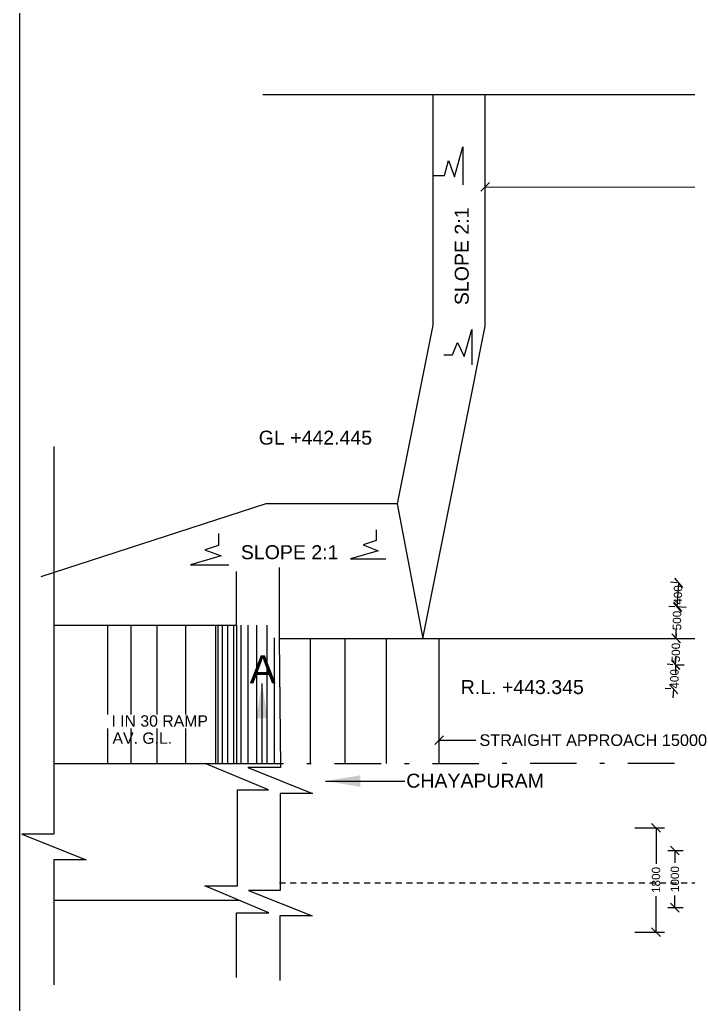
# Model space of a CAD drawing. Header units: inches. Extents: x 214 to 450, y 289 to 479.
# Drawn here: x 214.22 to 228.59, y 309.9 to 331.06 of the extents above; entities that cross this region are included whole.
import ezdxf

# ---------------------------------------------------------------- set-up
doc = ezdxf.new("R2010")
doc.units = ezdxf.units.IN
doc.header["$MEASUREMENT"] = 0
doc.linetypes.add('DASHDOT', pattern=[1, 0.5, -0.25, 0, -0.25])
doc.linetypes.add('HIDDEN', pattern=[9.525, 6.35, -3.175])
for name, color, linetype in [('DIMENSION', 255, 'Continuous'), ('DRAWING', 2, 'Continuous'), ('TEXT', 255, 'Continuous')]:
    doc.layers.add(name, color=color, linetype=linetype)
doc.styles.get("Standard").update_dxf_attribs({"font": 'arial.ttf'})
doc.dimstyles.get("Standard").update_dxf_attribs({"dimtxt": 0.18, "dimasz": 0.1875, "dimexe": 0.18, "dimexo": 0.0625, "dimgap": 0.09, "dimtad": 0, "dimtih": 1, "dimtoh": 1, "dimdec": 4, "dimzin": 0, "dimdsep": 46, "dimtxsty": 'Standard', "dimcen": 0.09, "dimadec": 0, "dimazin": 0, "dimtfac": 1, "dimtdec": 4, "dimtofl": 0, "dimtmove": 0, "dimatfit": 3, "dimfxl": 1, "dimtolj": 1, "dimtzin": 0, "dimarcsym": 0})

# ---------------------------------------------------------------- blocks, each defined once
blk = doc.blocks.new('_Oblique')
at = {"color": 0, "linetype": 'ByBlock', "lineweight": -2}
blk.add_line((-0.5, -0.5), (0.5, 0.5), dxfattribs=at)
blk = doc.blocks.new('*D50')
at = {"layer": 'Defpoints', "color": 0, "ltscale": 0.02, "transparency": 16777216}
for p in [(228.273, 318.452), (228.363, 318.447), (228.237, 317.769)]:
    blk.add_point(p, dxfattribs=at)
at = {"layer": 'DIMENSION', "color": 0, "lineweight": -2, "ltscale": 0.02, "transparency": 16777216}
for p, q in [((228.335, 318.449), (228.542, 318.438)), ((228.363, 318.447), (228.362, 318.437)), ((228.299, 317.766), (228.507, 317.755)), ((228.327, 317.765), (228.332, 317.859))]:
    blk.add_line(p, q, dxfattribs=at)
at = {"layer": 'DIMENSION', "color": 0, "lineweight": -2, "ltscale": 0.02, "transparency": 16777216, "xscale": 0.1875, "yscale": 0.1875, "zscale": 0.1875}
for p, rotation in [((228.363, 318.447), 86.99053569068286), ((228.327, 317.765), 266.9905356906829)]:
    blk.add_blockref('_Oblique', p, dxfattribs=dict(at, rotation=rotation))
at = {"layer": 'DIMENSION', "color": 0, "ltscale": 0.02, "transparency": 16777216, "insert": (228.347, 318.148), "char_height": 0.18, "attachment_point": 5, "rotation": 90}
blk.add_mtext('\\A1;500', dxfattribs=at)
blk = doc.blocks.new('*D51')
at = {"layer": 'Defpoints', "color": 0, "ltscale": 0.02, "transparency": 16777216}
for p in [(228.288, 317.765), (228.327, 317.765), (228.278, 317.198)]:
    blk.add_point(p, dxfattribs=at)
at = {"layer": 'DIMENSION', "color": 0, "lineweight": -2, "ltscale": 0.02, "transparency": 16777216}
for p, q in [((228.327, 317.765), (228.33, 317.952)), ((228.35, 317.764), (228.507, 317.762)), ((228.317, 317.197), (228.314, 317.01)), ((228.341, 317.197), (228.497, 317.194))]:
    blk.add_line(p, q, dxfattribs=at)
at = {"layer": 'DIMENSION', "color": 0, "lineweight": -2, "ltscale": 0.02, "transparency": 16777216, "xscale": 0.1875, "yscale": 0.1875, "zscale": 0.1875}
for p, rotation in [((228.327, 317.765), 269.0419092691948), ((228.317, 317.197), 89.04190926919476)]:
    blk.add_blockref('_Oblique', p, dxfattribs=dict(at, rotation=rotation))
at = {"layer": 'DIMENSION', "color": 0, "ltscale": 0.02, "transparency": 16777216, "insert": (228.322, 317.46), "char_height": 0.18, "attachment_point": 5, "rotation": 90}
blk.add_mtext('\\A1;500', dxfattribs=at)
blk = doc.blocks.new('*D52')
at = {"layer": 'Defpoints', "color": 0, "ltscale": 0.02, "transparency": 16777216}
for p in [(228.314, 317.195), (228.317, 317.194), (228.277, 316.675)]:
    blk.add_point(p, dxfattribs=at)
at = {"layer": 'DIMENSION', "color": 0, "lineweight": -2, "ltscale": 0.02, "transparency": 16777216}
for p, q in [((228.314, 317.195), (228.328, 317.382)), ((228.255, 317.199), (228.134, 317.208)), ((228.215, 316.679), (228.094, 316.689)), ((228.274, 316.675), (228.259, 316.488))]:
    blk.add_line(p, q, dxfattribs=at)
at = {"layer": 'DIMENSION', "color": 0, "lineweight": -2, "ltscale": 0.02, "transparency": 16777216, "xscale": 0.1875, "yscale": 0.1875, "zscale": 0.1875}
for p, rotation in [((228.314, 317.195), 265.6107404127317), ((228.274, 316.675), 85.61074041273172)]:
    blk.add_blockref('_Oblique', p, dxfattribs=dict(at, rotation=rotation))
at = {"layer": 'DIMENSION', "color": 0, "ltscale": 0.02, "transparency": 16777216, "insert": (228.291, 316.896), "char_height": 0.18, "attachment_point": 5, "rotation": 90}
blk.add_mtext('\\A1;400', dxfattribs=at)
blk = doc.blocks.new('*D53')
at = {"layer": 'Defpoints', "color": 0, "ltscale": 0.02, "transparency": 16777216}
for p in [(228.388, 318.957), (228.402, 318.956), (228.362, 318.437)]:
    blk.add_point(p, dxfattribs=at)
at = {"layer": 'DIMENSION', "color": 0, "lineweight": -2, "ltscale": 0.02, "transparency": 16777216}
for p, q in [((228.34, 318.961), (228.209, 318.971)), ((228.348, 318.438), (228.388, 318.957)), ((228.3, 318.441), (228.169, 318.451))]:
    blk.add_line(p, q, dxfattribs=at)
at = {"layer": 'DIMENSION', "color": 0, "lineweight": -2, "ltscale": 0.02, "transparency": 16777216, "xscale": 0.1875, "yscale": 0.1875, "zscale": 0.1875}
for p, rotation in [((228.388, 318.957), 85.61074041273167), ((228.348, 318.438), 265.6107404127317)]:
    blk.add_blockref('_Oblique', p, dxfattribs=dict(at, rotation=rotation))
at = {"layer": 'DIMENSION', "color": 0, "ltscale": 0.02, "transparency": 16777216, "insert": (228.368, 318.697), "char_height": 0.18, "attachment_point": 5, "rotation": 90}
blk.add_mtext('\\A1;400', dxfattribs=at)
blk = doc.blocks.new('*D54')
at = {"layer": 'Defpoints', "color": 0, "ltscale": 0.02, "transparency": 16777216}
for p in [(227.378, 313.696), (227.378, 311.455), (227.895, 311.455)]:
    blk.add_point(p, dxfattribs=at)
at = {"layer": 'DIMENSION', "color": 0, "lineweight": -2, "ltscale": 0.02, "transparency": 16777216}
for p, q in [((227.441, 313.696), (228.075, 313.696)), ((227.895, 313.696), (227.895, 312.925)), ((227.895, 311.455), (227.895, 312.225)), ((227.441, 311.455), (228.075, 311.455))]:
    blk.add_line(p, q, dxfattribs=at)
at = {"layer": 'DIMENSION', "color": 0, "lineweight": -2, "ltscale": 0.02, "transparency": 16777216, "xscale": 0.1875, "yscale": 0.1875, "zscale": 0.1875}
for p, rotation in [((227.895, 313.696), 90), ((227.895, 311.455), 270)]:
    blk.add_blockref('_Oblique', p, dxfattribs=dict(at, rotation=rotation))
at = {"layer": 'DIMENSION', "color": 0, "ltscale": 0.02, "transparency": 16777216, "insert": (227.895, 312.575), "char_height": 0.18, "attachment_point": 5, "rotation": 90}
blk.add_mtext('\\A1;1800', dxfattribs=at)
blk = doc.blocks.new('*D49')
at = {"layer": 'Defpoints', "color": 0, "ltscale": 0.02, "transparency": 16777216}
for p in [(228.084, 313.207), (228.084, 311.98), (228.301, 311.98)]:
    blk.add_point(p, dxfattribs=at)
at = {"layer": 'DIMENSION', "color": 0, "lineweight": -2, "ltscale": 0.02, "transparency": 16777216}
for p, q in [((228.147, 313.207), (228.481, 313.207)), ((228.301, 313.207), (228.301, 312.944)), ((228.301, 311.98), (228.301, 312.244)), ((228.147, 311.98), (228.481, 311.98))]:
    blk.add_line(p, q, dxfattribs=at)
at = {"layer": 'DIMENSION', "color": 0, "lineweight": -2, "ltscale": 0.02, "transparency": 16777216, "xscale": 0.1875, "yscale": 0.1875, "zscale": 0.1875}
for p, rotation in [((228.301, 313.207), 90.00502150861927), ((228.301, 311.98), 270.0050215086193)]:
    blk.add_blockref('_Oblique', p, dxfattribs=dict(at, rotation=rotation))
at = {"layer": 'DIMENSION', "color": 0, "ltscale": 0.02, "transparency": 16777216, "insert": (228.301, 312.594), "char_height": 0.18, "attachment_point": 5, "rotation": 90}
blk.add_mtext('\\A1;1000', dxfattribs=at)
blk = doc.blocks.new('*D55')
at = {"layer": 'Defpoints', "color": 0, "ltscale": 0.02, "transparency": 16777216}
for p in [(223.234, 315.507), (233.365, 315.577), (233.365, 315.507)]:
    blk.add_point(p, dxfattribs=at)
at = {"layer": 'DIMENSION', "color": 0, "lineweight": -2, "ltscale": 0.02, "transparency": 16777216}
for p, q in [((223.234, 315.57), (223.234, 315.757)), ((233.365, 315.57), (233.365, 315.757)), ((223.234, 315.577), (224.027, 315.577)), ((233.365, 315.577), (229.066, 315.577))]:
    blk.add_line(p, q, dxfattribs=at)
at = {"layer": 'DIMENSION', "color": 0, "lineweight": -2, "ltscale": 0.02, "transparency": 16777216, "xscale": 0.1875, "yscale": 0.1875, "zscale": 0.1875, "rotation": 180}
blk.add_blockref('_Oblique', (223.234, 315.577), dxfattribs=at)
at = {"layer": 'DIMENSION', "color": 0, "lineweight": -2, "ltscale": 0.02, "transparency": 16777216, "xscale": 0.1875, "yscale": 0.1875, "zscale": 0.1875}
blk.add_blockref('_Oblique', (233.365, 315.577), dxfattribs=at)
at = {"layer": 'DIMENSION', "color": 0, "ltscale": 0.02, "transparency": 16777216, "insert": (226.546, 315.577), "char_height": 0.25, "attachment_point": 5}
blk.add_mtext('\\A1;STRAIGHT APPROACH 15000', dxfattribs=at)
blk = doc.blocks.new('*D65')
at = {"layer": 'Defpoints', "color": 0, "ltscale": 0.02, "transparency": 16777216}
for p in [(224.225, 327.464), (235.039, 327.456), (235.039, 327.456)]:
    blk.add_point(p, dxfattribs=at)
at = {"layer": 'DIMENSION', "color": 0, "lineweight": -2, "ltscale": 0.02, "transparency": 16777216}
for p, q in [((224.225, 327.526), (224.225, 327.644)), ((224.225, 327.464), (229.167, 327.46)), ((235.039, 327.456), (230.096, 327.46)), ((235.039, 327.519), (235.039, 327.636))]:
    blk.add_line(p, q, dxfattribs=at)
at = {"layer": 'DIMENSION', "color": 0, "lineweight": -2, "ltscale": 0.02, "transparency": 16777216, "xscale": 0.1875, "yscale": 0.1875, "zscale": 0.1875}
for p, rotation in [((224.225, 327.464), 179.9618781917794), ((235.039, 327.456), 359.9618781917794)]:
    blk.add_blockref('_Oblique', p, dxfattribs=dict(at, rotation=rotation))
at = {"layer": 'DIMENSION', "color": 0, "ltscale": 0.02, "transparency": 16777216, "insert": (229.632, 327.46), "char_height": 0.25, "attachment_point": 5}
blk.add_mtext('\\A1;8925', dxfattribs=at)

msp = doc.modelspace()

# ---------------------------------------------------------------- linework, layer by layer
at = {"layer": 'DRAWING', "ltscale": 0.02}
msp.add_lwpolyline([(310.47228, 289.32157), (214.2227, 289.32157), (214.2227, 356.71607), (310.47228, 356.71607)], close=True, dxfattribs=at)
for points in [[(245.16093, 329.45042), (242.04504, 329.45042), (242.04504, 328.88543), (241.5836, 330.07443), (241.5836, 329.4395), (235.03868, 329.4395), (224.21727, 329.4395), (223.10142, 329.4395), (219.44392, 329.4395)], [(223.10142, 329.4395), (223.10142, 324.49578), (222.33091, 320.65776), (219.50866, 320.65776), (214.67433, 319.08832)], [(222.88328, 317.76388), (223.41408, 320.41504), (224.22475, 324.46915), (224.22475, 329.4395)], [(223.11542, 327.71239), (223.34743, 327.71239), (223.43856, 328.03032), (223.56374, 327.68297), (223.74587, 328.32436), (223.74587, 327.5115)], [(223.33605, 323.8558), (223.52136, 323.8558), (223.62625, 324.12124), (223.76961, 323.82087), (223.94093, 324.39716), (223.94093, 323.64393)], [(214.95951, 321.88871), (214.95951, 313.55648), (214.26708, 313.55648), (215.64893, 313.00789), (214.95898, 313.00789), (214.95898, 312.13764), (214.95898, 310.32111)], [(222.33091, 320.65776), (222.88328, 317.76388)], [(221.88079, 320.09722), (221.88079, 319.86683), (221.6063, 319.77734), (221.92844, 319.64596), (221.32846, 319.47335), (222.08838, 319.47335)], [(218.49697, 320.01644), (218.49697, 319.76377), (218.20094, 319.66431), (218.54902, 319.53482), (217.89376, 319.3483), (218.71879, 319.3483)], [(214.95968, 318.0499), (218.87951, 318.0499), (218.87951, 319.20277)], [(219.79599, 319.28975), (219.79599, 317.76388), (219.82476, 314.98825), (219.12577, 314.98825), (220.51735, 314.42937), (219.81863, 314.43343), (219.81863, 312.35118), (219.13642, 312.35118), (220.50429, 311.80242), (219.81143, 311.80242), (219.81143, 310.41398)], [(216.10763, 318.05168), (216.10763, 316.13048)], [(216.60876, 318.05168), (216.60876, 316.13048)], [(217.17037, 318.05168), (217.17037, 316.13048)], [(217.78381, 318.05168), (217.78381, 316.13048)], [(218.43022, 318.05128), (218.43022, 315.07402)], [(218.48071, 318.05128), (218.48071, 315.07402)], [(218.57572, 318.05128), (218.57572, 315.07402)], [(218.68885, 318.05128), (218.68885, 315.07402)], [(218.81821, 318.05128), (218.81821, 315.07402)], [(218.8829, 318.05128), (218.8829, 315.07402)], [(218.97178, 318.05128), (218.97178, 315.07402)], [(219.12394, 318.05128), (219.12394, 315.07402)], [(219.30869, 318.05128), (219.30869, 315.07402)], [(219.53183, 318.05128), (219.53183, 315.07402)], [(219.68991, 317.7771), (219.68991, 315.07402)], [(219.79599, 317.76388), (284.05687, 317.76388)], [(220.4645, 317.76388), (220.4645, 315.07596)], [(221.21172, 317.76388), (221.21172, 315.07596)], [(222.09578, 317.76388), (222.09578, 315.07596)], [(223.2274, 317.76388), (223.2274, 315.07596)], [(216.10763, 315.82806), (216.10763, 315.07402)], [(216.60876, 315.82806), (216.60876, 315.07402)], [(217.17037, 315.82806), (217.17037, 315.07402)], [(217.78381, 315.82806), (217.78381, 315.07402)], [(214.95473, 315.07402), (218.88897, 315.07402)], [(218.88413, 310.48072), (218.88413, 311.87182), (219.57528, 311.87182), (218.20197, 312.44854), (218.90032, 312.44854), (218.90032, 314.50784), (219.5664, 314.50784), (218.20931, 315.07402)], [(214.95898, 312.13764), (218.9423, 312.13764)]]:
    msp.add_lwpolyline(points, dxfattribs=at)
at = {"layer": 'DRAWING', "linetype": 'DASHDOT', "ltscale": 2}
msp.add_lwpolyline([(218.88897, 315.07402), (284.03682, 315.15346)], dxfattribs=at)
at = {"layer": 'DRAWING', "linetype": 'HIDDEN', "ltscale": 0.02}
msp.add_lwpolyline([(219.80842, 312.5127), (284.04392, 312.5127)], dxfattribs=at)

# ---------------------------------------------------------------- texts
at = {"layer": 'TEXT'}
msp.add_text('SLOPE 2:1', height=0.3, rotation=90, dxfattribs=at).set_placement((223.87027, 324.92432))
for s, height, p in [('GL +442.445', 0.3, (219.35941, 321.92707)), ('SLOPE 2:1', 0.3, (218.97507, 319.46646)), ('A', 0.6, (219.16517, 316.80083)), ('R.L. +443.345', 0.3, (223.69927, 316.56833)), ('I IN 30 RAMP', 0.243, (216.19288, 315.86944)), ('AV. G.L.', 0.243, (216.21692, 315.50099)), ('CHAYAPURAM', 0.3, (222.5286, 314.55795))]:
    msp.add_text(s, height=height, dxfattribs=at).set_placement(p)

# ---------------------------------------------------------------- dimensions: what is measured, and where the dimension line sits
at = {"layer": 'DIMENSION', "ltscale": 0.02}
dim = msp.add_aligned_dim(p1=(224.22475, 327.46366), p2=(235.03868, 327.45647), distance=0, text='8925', dimstyle='Standard', override={"dimtxt": 0.25, "dimblk1": 'Oblique', "dimblk2": 'Oblique', "dimsah": 1}, dxfattribs=at)
dim.commit()
dim.dimension.update_dxf_attribs({"geometry": '*D65', "text_midpoint": (229.63171, 327.46006)})
for base, p1, p2, angle, text, picture, middle in [((228.38823, 318.95725), (228.36216, 318.43653), (228.40204, 318.95619), 85.61074, '400', '*D53', (228.36829, 318.69742)), ((228.36271, 318.44708), (228.23686, 317.76927), (228.27275, 318.45181), 86.990536, '500', '*D50', (228.34699, 318.14799)), ((228.32683, 317.76454), (228.27825, 317.198), (228.28774, 317.76519), 89.041909, '500', '*D51', (228.32174, 317.45999)), ((228.31373, 317.19462), (228.27745, 316.67468), (228.31734, 317.19434), 85.61074, '400', '*D52', (228.29077, 316.89551))]:
    dim = msp.add_linear_dim(base=base, p1=p1, p2=p2, angle=angle, text=text, dimstyle='Standard', override={"dimblk1": 'Oblique', "dimblk2": 'Oblique', "dimsah": 1}, dxfattribs=at)
    dim.commit()
    dim.dimension.update_dxf_attribs({"geometry": picture, "text_midpoint": middle, "dimtype": 161, "text_rotation": 90})
dim = msp.add_linear_dim(base=(233.36489, 315.57711), p1=(223.2343, 315.50744), p2=(233.36489, 315.50744), angle=0, text='STRAIGHT APPROACH 15000', dimstyle='Standard', override={"dimtxt": 0.25, "dimblk1": 'Oblique', "dimblk2": 'Oblique', "dimsah": 1}, dxfattribs=at)
dim.commit()
dim.dimension.update_dxf_attribs({"geometry": '*D55', "text_midpoint": (226.54639, 315.57711), "dimtype": 161})
for p1, p2, distance, text, picture, middle in [((227.37807, 313.69616), (227.37807, 311.45458), 0.5171, '1800', '*D54', (227.89517, 312.57537)), ((228.0841, 313.207), (228.08421, 311.97999), 0.21725, '1000', '*D49', (228.3014, 312.59352))]:
    dim = msp.add_aligned_dim(p1=p1, p2=p2, distance=distance, text=text, dimstyle='Standard', override={"dimblk1": 'Oblique', "dimblk2": 'Oblique', "dimsah": 1}, dxfattribs=at)
    dim.commit()
    dim.dimension.update_dxf_attribs({"geometry": picture, "text_midpoint": middle, "text_rotation": 90})

# ---------------------------------------------------------------- leaders
at = {"layer": 'DRAWING', "ltscale": 0.02}
for points, override in [([(219.42749, 316.79748), (219.42749, 315.07387)], {"dimasz": 0.75}), ([(220.79483, 314.69966), (222.49967, 314.69966)], {"dimasz": 0.75, "dimgap": 0.09, "dimtad": 0})]:
    msp.add_leader(points, dimstyle='Standard', override=override, dxfattribs=at)

doc.saveas('drawing.dxf')
